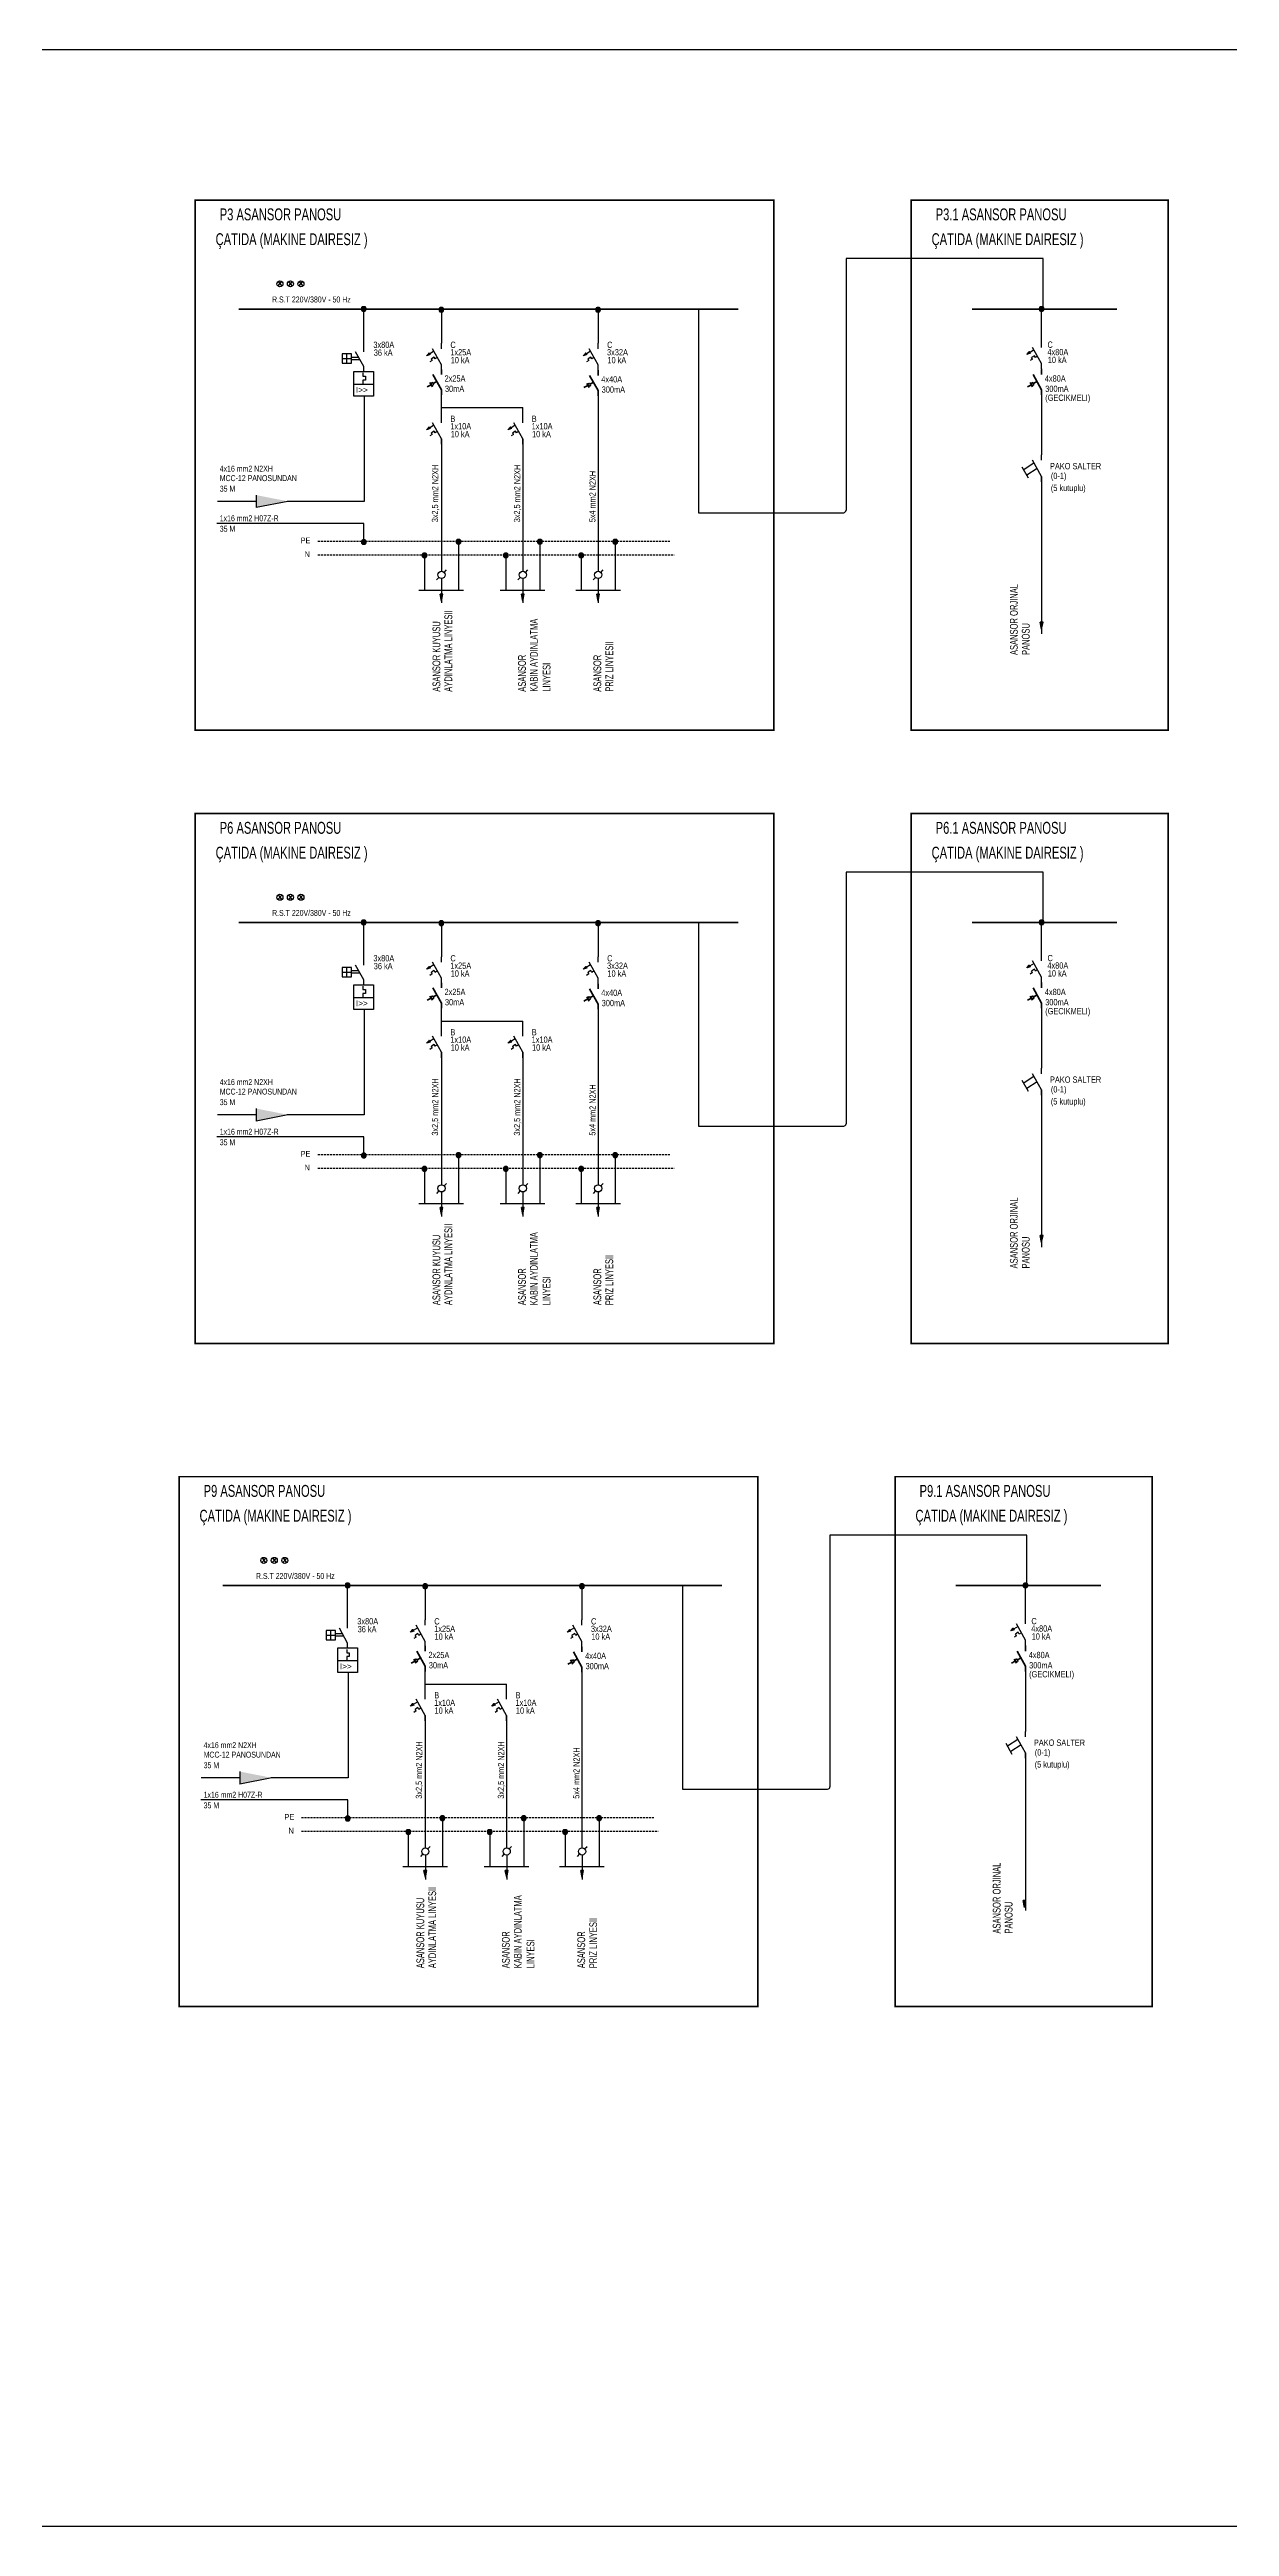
# Model space of a CAD drawing. Header units: millimetres. Extents: x -106996 to 276536, y -21995 to 37993.
# Drawn here: x 160988 to 179766, y -21995 to 17417 of the extents above; entities that cross this region are included whole.
import ezdxf

# ---------------------------------------------------------------- set-up
doc = ezdxf.new("R2010")
doc.units = ezdxf.units.MM
doc.header["$LTSCALE"] = 100
doc.linetypes.add('HIDDEN', pattern=[9.525, 6.35, -3.175])
doc.layers.get('0').update_dxf_attribs({"color": 3})
for name, color, linetype, lineweight in [('E- BARA', 7, 'Continuous', 30), ('E- SEMBOL', 7, 'Continuous', 30), ('E- SEMBOL 2', 7, 'Continuous', 30), ('E- YAZI', 4, 'Continuous', 30), ('E-ANTET', 7, 'Continuous', 30), ('E-TOPRAK', 3, 'HIDDEN', 30), ('KABLO', 7, 'Continuous', 40)]:
    doc.layers.add(name, color=color, linetype=linetype, lineweight=lineweight)
for name, color, linetype in [('E-YAZI', 30, 'Continuous'), ('EKAB', 4, 'Continuous'), ('MEKANİZMA', 1, 'Continuous'), ('ŞEBEKE', 4, 'Continuous')]:
    doc.layers.add(name, color=color, linetype=linetype)
doc.styles.add('ERKE TASARIM', font='twsimplx.shx', dxfattribs={"width": 0.7})
doc.styles.add('ROMANC8', font='arial.ttf')
doc.styles.add('TXT', font='TWTXT.SHX', dxfattribs={"height": 20})

# ---------------------------------------------------------------- blocks, each defined once
blk = doc.blocks.new('*X650')
at = {"color": 0}
for p, q in [((12859, 6020.5), (12871, 6020.5)), ((12859, 6020), (12871, 6020)), ((12859, 6019.5), (12871, 6019.5)), ((12859.1, 6021), (12870.9, 6021)), ((12859.1, 6019), (12870.9, 6019)), ((12859.2, 6021.5), (12870.8, 6021.5)), ((12859.2, 6018.5), (12870.8, 6018.5)), ((12859.3, 6022), (12870.7, 6022)), ((12859.3, 6018), (12870.7, 6018)), ((12859.5, 6022.5), (12870.5, 6022.5)), ((12859.5, 6017.5), (12870.5, 6017.5)), ((12859.8, 6023), (12870.2, 6023)), ((12859.8, 6017), (12870.2, 6017)), ((12860.1, 6023.5), (12869.9, 6023.5)), ((12860.1, 6016.5), (12869.9, 6016.5)), ((12860.5, 6024), (12869.5, 6024)), ((12860.5, 6016), (12869.5, 6016)), ((12861, 6024.5), (12869, 6024.5)), ((12861, 6015.5), (12869, 6015.5)), ((12861.7, 6025), (12868.3, 6025)), ((12861.7, 6015), (12868.3, 6015)), ((12862.6, 6025.5), (12867.4, 6025.5)), ((12862.6, 6014.5), (12867.4, 6014.5))]:
    blk.add_line(p, q, dxfattribs=at)
blk = doc.blocks.new('IL1')
at = {"color": 7}
blk.add_blockref('*X650', (-12864.9, -6020.1), dxfattribs=at)
blk = doc.blocks.new('*X651')
at = {"color": 0}
for p, q in [((237.1, 484.3), (238.3, 484.3)), ((237.2, 484.4), (238.4, 484.4)), ((237.2, 484.2), (238.2, 484.2)), ((237.3, 484.1), (238.1, 484.1)), ((237.3, 484), (238.1, 484)), ((237.4, 483.9), (238, 483.9)), ((237.4, 483.8), (237.9, 483.8)), ((237.5, 484.5), (238.5, 484.5)), ((237.5, 483.7), (237.8, 483.7)), ((237.6, 483.6), (237.7, 483.6)), ((237.8, 484.6), (238.6, 484.6)), ((238.1, 484.7), (238.7, 484.7)), ((238.4, 484.8), (238.8, 484.8)), ((238.7, 484.9), (238.9, 484.9))]:
    blk.add_line(p, q, dxfattribs=at)
blk = doc.blocks.new('S3')
at = {"layer": 'EKAB', "color": 2}
for p, q in [((0, 10.37), (0, 8.27)), ((0, 8.27), (3.5, 1.97)), ((0, 1.97), (0, -0.13)), ((1.6, 5.39), (2.44, 5.94)), ((2.44, 5.94), (2.83, 5.25)), ((2.83, 5.25), (3.9, 5.93)), ((2.92, 2.98), (4.67, 4.08)), ((3.54, 6.56), (4.45, 7.13)), ((3.54, 6.56), (3.9, 5.93)), ((4.41, 4.27), (5.76, 4.72)), ((4.6, 3.98), (4.41, 4.27)), ((4.6, 3.98), (4.79, 3.69)), ((5.76, 4.72), (4.79, 3.69))]:
    blk.add_line(p, q, dxfattribs=at)
at = {"layer": 'EKAB', "color": 2, "xscale": 0.7, "yscale": 0.7, "zscale": 0.7}
blk.add_blockref('*X651', (-161.54, -334.78), dxfattribs=at)
blk = doc.blocks.new('S7')
at = {"color": 2}
for p, q in [((0, -2.1), (0, 0)), ((-5.2, -3), (-9.2, -3)), ((-9.2, -3), (-9.2, -7)), ((-9.2, -5), (-5.2, -5)), ((-9.2, -7), (-5.2, -7)), ((-7.2, -7), (-7.2, -3)), ((-5.2, -7), (-5.2, -3)), ((-2.2, -4.5), (-5.2, -4.5)), ((-5.2, -4.5), (-5.2, -4.5)), ((-1.6, -5.5), (-5.2, -5.5)), ((-4.2, -10.5), (4.2, -10.5)), ((-4.2, -21), (-4.2, -10.5)), ((0, -8.4), (-3.5, -2.1)), ((0, -10.5), (0, -8.4)), ((4.2, -10.5), (4.2, -21)), ((-4.2, -15.9), (4.2, -15.9)), ((4.2, -21), (-4.2, -21)), ((-0.3, -11.1), (-0.3, -12.1)), ((-0.3, -12.1), (-0.3, -12.5)), ((-0.3, -12.5), (0.7, -12.5)), ((-0.3, -14.2), (-0.3, -15.6)), ((0.7, -14.2), (-0.3, -14.2)), ((0.7, -12.5), (0.7, -14.2))]:
    blk.add_line(p, q, dxfattribs=at)
at = {"color": 2, "style": 'ROMANC8'}
blk.add_text('I>>', height=2.5, dxfattribs=at).set_placement((-3.3, -19.6))
blk = doc.blocks.new('S9')
at = {"color": 5}
for p, q in [((0, 0), (0, -3)), ((0, -3), (5, -12)), ((0, -12), (0, -15)), ((2.7, -7.9), (4.6, -6.8)), ((5.3, -4.8), (6.7, -7.2)), ((6, -6), (8.3, -4.8))]:
    blk.add_line(p, q, dxfattribs=at)
blk.add_circle((5.3, -6.4), 0.801, dxfattribs=at)

msp = doc.modelspace()

# ---------------------------------------------------------------- linework, layer by layer
at = {"color": 1}
msp.add_lwpolyline([(-96046.149708, 17417.2504019), (276536.0041229, 17417.2504019), (276536.0041229, -21995.3976347), (-96046.149708, -21995.3976347)], close=True, dxfattribs=at)
at = {"layer": 'E- BARA', "const_width": 25.3491617}
for points in [[(164000.0845958, 13287.1448729), (171948.7277126, 13287.1448729)], [(175667.064749, 13287.1448729), (177976.9823782, 13287.1448729)], [(164000.0845958, 3526.0309309), (171948.7277126, 3526.0309309)], [(175667.064749, 3526.0309309), (177976.9823782, 3526.0309309)], [(163743.6812863, -7024.5827002), (171692.3244031, -7024.5827002)], [(175410.6614395, -7024.5827002), (177720.5790688, -7024.5827002)]]:
    msp.add_lwpolyline(points, dxfattribs=at)
at = {"layer": 'E- SEMBOL'}
for p, q in [((167223.3985423, 13318.4515304), (167223.3985423, 12742.6766151)), ((169717.7403895, 13318.4515304), (169717.7403895, 12742.6766151)), ((165995.192923, 11902.9320998), (165995.192923, 10228.3081775)), ((169717.7403895, 11990.0923249), (169717.7403895, 9111.366058)), ((167223.3985423, 11222.9460358), (167223.3985423, 9111.366058)), ((168517.9928335, 11222.9460358), (168517.9928335, 9111.366058)), ((164274.4109767, 10228.2890234), (163659.2182673, 10228.2827511)), ((165995.192923, 10228.3081775), (164769.3661163, 10228.2940697)), ((167496.0507739, 9590.0126466), (167496.0507739, 8815.1524355)), ((168790.6450651, 9590.0126466), (168790.6450651, 8815.1524355)), ((169990.3926212, 9590.0126466), (169990.3926212, 8815.1524355)), ((166954.2887131, 9371.4186767), (166954.2887131, 8815.1524355)), ((167265.7256424, 9098.0380939), (167304.367962, 9136.6804133)), ((168248.8830043, 9371.4186767), (168248.8830043, 8815.1524355)), ((168560.3199337, 9098.0380939), (168598.9622532, 9136.6804133)), ((169448.6305603, 9371.4186767), (169448.6305603, 8815.1524355)), ((169760.0674897, 9098.0380939), (169798.7098093, 9136.6804133)), ((166867.5931109, 8815.1524355), (167578.0235126, 8815.1524355)), ((167184.5767713, 9016.8892229), (167145.9344517, 8978.246903)), ((167225.1697435, 8640.3540335), (167203.3103465, 8752.0150443)), ((167247.0291405, 8752.0150443), (167203.3103465, 8752.0150443)), ((167225.1697435, 9000.0827414), (167225.1697435, 8612.282178)), ((167225.1697435, 8640.3540335), (167247.0291405, 8752.0150443)), ((168162.1874021, 8815.1524355), (168872.6178038, 8815.1524355)), ((168479.1710625, 9016.8892229), (168440.528743, 8978.246903)), ((168519.7640347, 8640.3540335), (168497.9046378, 8752.0150443)), ((168541.6234317, 8752.0150443), (168497.9046378, 8752.0150443)), ((168519.7640347, 9000.0827414), (168519.7640347, 8612.282178)), ((168519.7640347, 8640.3540335), (168541.6234317, 8752.0150443)), ((169361.9349582, 8815.1524355), (170072.3653598, 8815.1524355)), ((169678.9186186, 9016.8892229), (169640.276299, 8978.246903)), ((169719.5115908, 8640.3540335), (169697.6521938, 8752.0150443)), ((169741.3709877, 8752.0150443), (169697.6521938, 8752.0150443)), ((169719.5115908, 9000.0827414), (169719.5115908, 8612.282178)), ((169719.5115908, 8640.3540335), (169741.3709877, 8752.0150443)), ((176776.7881044, 8195.5897427), (176754.9287075, 8307.2507535)), ((176798.6475014, 8307.2507535), (176754.9287075, 8307.2507535)), ((176776.7881044, 8195.5897427), (176798.6475014, 8307.2507535)), ((167223.3985423, 3557.3375884), (167223.3985423, 2981.5626732)), ((169717.7403895, 3557.3375884), (169717.7403895, 2981.5626732)), ((165995.192923, 2141.8181578), (165995.192923, 467.1942356)), ((169717.7403895, 2228.978383), (169717.7403895, -649.747884)), ((167223.3985423, 1461.8320939), (167223.3985423, -649.747884)), ((168517.9928335, 1461.8320939), (168517.9928335, -649.747884)), ((164274.4109767, 467.1750814), (163659.2182673, 467.1688092)), ((165995.192923, 467.1942356), (164769.3661163, 467.1801278)), ((166954.2887131, -389.6952652), (166954.2887131, -945.9615065)), ((167496.0507739, -171.1012953), (167496.0507739, -945.9615065)), ((168248.8830043, -389.6952652), (168248.8830043, -945.9615065)), ((168790.6450651, -171.1012953), (168790.6450651, -945.9615065)), ((169448.6305603, -389.6952652), (169448.6305603, -945.9615065)), ((169990.3926212, -171.1012953), (169990.3926212, -945.9615065)), ((167184.5767713, -744.224719), (167145.9344517, -782.8670389)), ((167225.1697435, -761.0312006), (167225.1697435, -1148.831764)), ((167265.7256424, -663.075848), (167304.367962, -624.4335286)), ((168479.1710625, -744.224719), (168440.528743, -782.8670389)), ((168519.7640347, -761.0312006), (168519.7640347, -1148.831764)), ((168560.3199337, -663.075848), (168598.9622532, -624.4335286)), ((169678.9186186, -744.224719), (169640.276299, -782.8670389)), ((169719.5115908, -761.0312006), (169719.5115908, -1148.831764)), ((169760.0674897, -663.075848), (169798.7098093, -624.4335286)), ((166867.5931109, -945.9615065), (167578.0235126, -945.9615065)), ((167225.1697435, -1120.7599084), (167203.3103465, -1009.0988976)), ((167247.0291405, -1009.0988976), (167203.3103465, -1009.0988976)), ((167225.1697435, -1120.7599084), (167247.0291405, -1009.0988976)), ((168162.1874021, -945.9615065), (168872.6178038, -945.9615065)), ((168519.7640347, -1120.7599084), (168497.9046378, -1009.0988976)), ((168541.6234317, -1009.0988976), (168497.9046378, -1009.0988976)), ((168519.7640347, -1120.7599084), (168541.6234317, -1009.0988976)), ((169361.9349582, -945.9615065), (170072.3653598, -945.9615065)), ((169719.5115908, -1120.7599084), (169697.6521938, -1009.0988976)), ((169741.3709877, -1009.0988976), (169697.6521938, -1009.0988976)), ((169719.5115908, -1120.7599084), (169741.3709877, -1009.0988976)), ((176776.7881044, -1565.5241992), (176754.9287075, -1453.8631884)), ((176798.6475014, -1453.8631884), (176754.9287075, -1453.8631884)), ((176776.7881044, -1565.5241992), (176798.6475014, -1453.8631884)), ((166966.9952328, -6993.2760427), (166966.9952328, -7569.0509579)), ((169461.33708, -6993.2760427), (169461.33708, -7569.0509579)), ((165738.7896136, -8408.7954733), (165738.7896136, -10083.4193955)), ((169461.33708, -8321.6352481), (169461.33708, -11200.3615151)), ((166966.9952328, -9088.7815372), (166966.9952328, -11200.3615151)), ((168261.589524, -9088.7815372), (168261.589524, -11200.3615151)), ((164018.0076672, -10083.4385497), (163402.8149578, -10083.4448219)), ((165738.7896136, -10083.4193955), (164512.9628069, -10083.4335033)), ((166697.8854036, -10940.3088963), (166697.8854036, -11496.5751376)), ((167239.6474644, -10721.7149264), (167239.6474644, -11496.5751376)), ((167992.4796948, -10940.3088963), (167992.4796948, -11496.5751376)), ((168534.2417557, -10721.7149264), (168534.2417557, -11496.5751376)), ((169192.2272509, -10940.3088963), (169192.2272509, -11496.5751376)), ((169733.9893117, -10721.7149264), (169733.9893117, -11496.5751376)), ((166928.1734618, -11294.8383501), (166889.5311422, -11333.48067)), ((166968.766434, -11311.6448317), (166968.766434, -11699.445395)), ((167009.3223329, -11213.6894791), (167047.9646525, -11175.0471597)), ((168222.7677531, -11294.8383501), (168184.1254335, -11333.48067)), ((168263.3607253, -11311.6448317), (168263.3607253, -11699.445395)), ((168303.9166242, -11213.6894791), (168342.5589438, -11175.0471597)), ((169422.5153091, -11294.8383501), (169383.8729895, -11333.48067)), ((169463.1082813, -11311.6448317), (169463.1082813, -11699.445395)), ((169503.6641802, -11213.6894791), (169542.3064998, -11175.0471597)), ((166611.1898014, -11496.5751376), (167321.6202031, -11496.5751376)), ((166968.766434, -11671.3735395), (166946.907037, -11559.7125287)), ((166990.625831, -11559.7125287), (166946.907037, -11559.7125287)), ((166968.766434, -11671.3735395), (166990.625831, -11559.7125287)), ((167905.7840927, -11496.5751376), (168616.2144943, -11496.5751376)), ((168263.3607253, -11671.3735395), (168241.5013283, -11559.7125287)), ((168285.2201222, -11559.7125287), (168241.5013283, -11559.7125287)), ((168263.3607253, -11671.3735395), (168285.2201222, -11559.7125287)), ((169105.5316487, -11496.5751376), (169815.9620503, -11496.5751376)), ((169463.1082813, -11671.3735395), (169441.2488843, -11559.7125287)), ((169484.9676783, -11559.7125287), (169441.2488843, -11559.7125287)), ((169463.1082813, -11671.3735395), (169484.9676783, -11559.7125287)), ((176503.7157135, -12148.538138), (176481.8563165, -12036.8771271)), ((176525.5751105, -12036.8771271), (176481.8563165, -12036.8771271)), ((176503.7157135, -12148.538138), (176525.5751105, -12036.8771271))]:
    msp.add_line(p, q, dxfattribs=at)
for centre in [(167225.1697435, 9057.4636584), (168519.7640347, 9057.4636584), (169719.5115908, 9057.4636584), (167225.1697435, -703.6502835), (168519.7640347, -703.6502835), (169719.5115908, -703.6502835), (166968.766434, -11254.2639146), (168263.3607253, -11254.2639146), (169463.1082813, -11254.2639146)]:
    msp.add_circle(centre, 57.3809171, dxfattribs=at)
for points in [[(167247.0291405, 8752.0150443), (167203.3103465, 8752.0150443), (167225.1697435, 8640.3540335)], [(168541.6234317, 8752.0150443), (168497.9046378, 8752.0150443), (168519.7640347, 8640.3540335)], [(169741.3709877, 8752.0150443), (169697.6521938, 8752.0150443), (169719.5115908, 8640.3540335)], [(176798.6475014, 8307.2507535), (176754.9287075, 8307.2507535), (176776.7881044, 8195.5897427)], [(167247.0291405, -1009.0988976), (167203.3103465, -1009.0988976), (167225.1697435, -1120.7599084)], [(168541.6234317, -1009.0988976), (168497.9046378, -1009.0988976), (168519.7640347, -1120.7599084)], [(169741.3709877, -1009.0988976), (169697.6521938, -1009.0988976), (169719.5115908, -1120.7599084)], [(176798.6475014, -1453.8631884), (176754.9287075, -1453.8631884), (176776.7881044, -1565.5241992)], [(166990.625831, -11559.7125287), (166946.907037, -11559.7125287), (166968.766434, -11671.3735395)], [(168285.2201222, -11559.7125287), (168241.5013283, -11559.7125287), (168263.3607253, -11671.3735395)], [(169484.9676783, -11559.7125287), (169441.2488843, -11559.7125287), (169463.1082813, -11671.3735395)], [(176525.5751105, -12036.8771271), (176481.8563165, -12036.8771271), (176503.7157135, -12148.538138)]]:
    msp.add_solid(points, dxfattribs=at)
at = {"layer": 'E- SEMBOL 2', "linetype": 'Continuous'}
for p, q in [((176799.2717921, 14089.980657), (173663.556059, 14089.980657)), ((173663.556059, 14089.980657), (173663.556059, 10085.2450237)), ((176799.2717921, 13258.2230827), (176799.2717921, 14089.980657)), ((164621.395218, 13653.752454), (164686.9869073, 13723.9744505)), ((164625.8441005, 13727.6551957), (164682.5380248, 13650.0717088)), ((164788.4529104, 13653.752454), (164854.0445996, 13723.9744505)), ((164792.9017928, 13727.6551957), (164849.5957171, 13650.0717088)), ((164955.5106027, 13653.752454), (165021.1022919, 13723.9744505)), ((164959.9594851, 13727.6551957), (165016.6534094, 13650.0717088)), ((165987.6948738, 12686.3517889), (165988.1985301, 13303.4438102)), ((171315.403678, 13287.1448729), (171315.403678, 10046.6756754)), ((176775.6942605, 12686.3517889), (176776.1979168, 13303.4438102)), ((167223.3985423, 11565.8958389), (167223.3985423, 11922.4040848)), ((176776.6138504, 11922.4040848), (176776.6138504, 10967.559349)), ((167223.3985423, 11719.0137625), (168517.9928335, 11719.0137625)), ((168517.9928335, 11565.8958389), (168517.9928335, 11719.0137625)), ((176776.6138504, 10624.6095459), (176776.6138504, 8119.2185331)), ((165989.9284054, 9878.0957456), (163650.6974382, 9878.0957456)), ((165989.9284054, 9593.49116), (165989.9284054, 9878.0957456)), ((171315.403678, 10046.6756754), (173626.2707595, 10047.9393298)), ((164621.395218, 3892.6385121), (164686.9869073, 3962.8605086)), ((164625.8441005, 3966.5412538), (164682.5380248, 3888.9577669)), ((164788.4529104, 3892.6385121), (164854.0445996, 3962.8605086)), ((164792.9017928, 3966.5412538), (164849.5957171, 3888.9577669)), ((164955.5106027, 3892.6385121), (165021.1022919, 3962.8605086)), ((164959.9594851, 3966.5412538), (165016.6534094, 3888.9577669)), ((176799.2717921, 4328.8667151), (173663.556059, 4328.8667151)), ((173663.556059, 4328.8667151), (173663.556059, 324.1310818)), ((176799.2717921, 3497.1091408), (176799.2717921, 4328.8667151)), ((165987.6948738, 2925.237847), (165988.1985301, 3542.3298683)), ((171315.403678, 3526.0309309), (171315.403678, 285.5617334)), ((176775.6942605, 2925.237847), (176776.1979168, 3542.3298683)), ((167223.3985423, 1804.781897), (167223.3985423, 2161.2901429)), ((176776.6138504, 2161.2901429), (176776.6138504, 1206.4454071)), ((167223.3985423, 1957.8998206), (168517.9928335, 1957.8998206)), ((168517.9928335, 1804.781897), (168517.9928335, 1957.8998206)), ((176776.6138504, 863.4956039), (176776.6138504, -1641.8954088)), ((165989.9284054, 116.9818037), (163650.6974382, 116.9818037)), ((165989.9284054, -167.622782), (165989.9284054, 116.9818037)), ((171315.403678, 285.5617334), (173626.2707595, 286.8253878)), ((176542.8684827, -6221.746916), (173407.1527495, -6221.746916)), ((173407.1527495, -6221.746916), (173407.1527495, -10226.4825493)), ((176542.8684827, -7053.5044903), (176542.8684827, -6221.746916)), ((164364.9919086, -6657.975119), (164430.5835978, -6587.7531225)), ((164369.4407911, -6584.0723773), (164426.1347153, -6661.6558642)), ((164532.0496009, -6657.975119), (164597.6412901, -6587.7531225)), ((164536.4984834, -6584.0723773), (164593.1924076, -6661.6558642)), ((164699.1072932, -6657.975119), (164764.6989824, -6587.7531225)), ((164703.5561757, -6584.0723773), (164760.2500999, -6661.6558642)), ((165731.2915643, -7625.3757841), (165731.7952207, -7008.2837628)), ((171059.0003686, -7024.5827002), (171059.0003686, -10265.0518977)), ((176519.290951, -7625.3757841), (176519.7946074, -7008.2837628)), ((166966.9952328, -8745.8317341), (166966.9952328, -8389.3234882)), ((166966.9952328, -8592.7138105), (168261.589524, -8592.7138105)), ((168261.589524, -8745.8317341), (168261.589524, -8592.7138105)), ((176520.2105409, -8389.3234882), (176520.2105409, -9344.168224)), ((176520.2105409, -9687.1180272), (176520.2105409, -12192.5090399)), ((165733.5250959, -10433.6318274), (163394.2941287, -10433.6318274)), ((165733.5250959, -10718.2364131), (165733.5250959, -10433.6318274)), ((171059.0003686, -10265.0518977), (173369.86745, -10263.7882433))]:
    msp.add_line(p, q, dxfattribs=at)
for centre in [(164654.1910626, 13688.8634523), (164821.248755, 13688.8634523), (164988.3064473, 13688.8634523), (164654.1910626, 3927.7495103), (164821.248755, 3927.7495103), (164988.3064473, 3927.7495103), (164397.7877532, -6622.8641208), (164564.8454455, -6622.8641208), (164731.9031378, -6622.8641208)]:
    msp.add_circle(centre, 48.0452872, dxfattribs=at)
for centre, start in [((173626.2503595, 10085.2450237), 270.0313311199), ((173626.2503595, 324.1310818), 270.0313311198), ((173369.8470501, -10226.4825493), 270.0313311198)]:
    msp.add_arc(centre, 37.3056995, start, 0, dxfattribs=at)
at = {"layer": 'E- YAZI', "ltscale": 2}
for p, q in [((164274.4109674, 10327.7315222), (164274.4109674, 10128.81101)), ((164782.4685671, 10228.2712659), (164274.4109674, 10128.81101)), ((164274.4109674, 566.6175803), (164274.4109674, 367.6970681)), ((164782.4685671, 467.1573239), (164274.4109674, 367.6970681)), ((164018.0076579, -9983.9960508), (164018.0076579, -10182.916563)), ((164526.0652576, -10083.4563071), (164018.0076579, -10182.916563))]:
    msp.add_line(p, q, dxfattribs=at)
for points in [[(164274.4109674, 10327.7315222), (164274.4109674, 10128.81101), (164782.4685671, 10228.2712659)], [(164274.4109674, 566.6175803), (164274.4109674, 367.6970681), (164782.4685671, 467.1573239)], [(164018.0076579, -9983.9960508), (164018.0076579, -10182.916563), (164526.0652576, -10083.4563071)]]:
    msp.add_solid(points, dxfattribs=at)
at = {"layer": 'E-ANTET', "color": 4, "const_width": 25.3491617}
for points in [[(163307.5090149, 15020.4501392), (172516.1107633, 15020.4501392), (172516.1107633, 6587.9886691), (163307.5090149, 6587.9886691)], [(174701.7396057, 15020.4501392), (178791.6426916, 15020.4501392), (178791.6426916, 6587.9886691), (174701.7396057, 6587.9886691)], [(163307.5090149, 5259.3361973), (172516.1107633, 5259.3361973), (172516.1107633, -3173.1252728), (163307.5090149, -3173.1252728)], [(174701.7396057, 5259.3361973), (178791.6426916, 5259.3361973), (178791.6426916, -3173.1252728), (174701.7396057, -3173.1252728)], [(163051.1057054, -5291.2774338), (172259.7074538, -5291.2774338), (172259.7074538, -13723.7389039), (163051.1057054, -13723.7389039)], [(174445.3362963, -5291.2774338), (178535.2393822, -5291.2774338), (178535.2393822, -13723.7389039), (174445.3362963, -13723.7389039)]]:
    msp.add_lwpolyline(points, close=True, dxfattribs=at)
at = {"layer": 'E-TOPRAK', "ltscale": 0.05}
for p, q in [((165256.2716722, 9596.9696816), (170875.0866616, 9596.9696816)), ((165256.2716722, 9378.3757117), (170930.0800972, 9378.3757117)), ((165256.2716722, -164.1442603), (170875.0866616, -164.1442603)), ((165256.2716722, -382.7382302), (170930.0800972, -382.7382302)), ((164999.8683627, -10714.7578914), (170618.6833521, -10714.7578914)), ((164999.8683627, -10933.3518613), (170673.6767877, -10933.3518613))]:
    msp.add_line(p, q, dxfattribs=at)
at = {"layer": 'EKAB', "color": 2}
for p, q in [((176566.7725963, 10597.5301677), (176468.9768919, 10773.5624356)), ((176656.7838735, 10840.3035043), (176492.0426663, 10732.0440417)), ((176705.1659748, 10753.215722), (176540.4247676, 10644.9562595)), ((176776.6138504, 10624.6095459), (176633.7180991, 10881.8218982)), ((176776.6138504, 10881.8218982), (176776.6138504, 10967.559349)), ((176776.6138504, 10538.8720951), (176776.6138504, 10624.6095459)), ((176776.6138504, 1120.7079563), (176776.6138504, 1206.4454071)), ((176566.7725963, 836.4162257), (176468.9768919, 1012.4484937)), ((176656.7838735, 1079.1895623), (176492.0426663, 970.9300998)), ((176705.1659748, 992.1017801), (176540.4247676, 883.8423175)), ((176776.6138504, 863.4956039), (176633.7180991, 1120.7079563)), ((176776.6138504, 777.7581532), (176776.6138504, 863.4956039)), ((176520.2105409, -9687.1180272), (176377.3147897, -9429.9056748)), ((176520.2105409, -9429.9056748), (176520.2105409, -9344.168224)), ((176310.3692869, -9714.1974054), (176212.5735824, -9538.1651374)), ((176400.3805641, -9471.4240688), (176235.6393568, -9579.6835313)), ((176448.7626653, -9558.511851), (176284.0214581, -9666.7713136)), ((176520.2105409, -9772.8554779), (176520.2105409, -9687.1180272))]:
    msp.add_line(p, q, dxfattribs=at)
at = {"layer": 'ŞEBEKE'}
for p, q in [((167223.3985423, 12313.9893612), (167223.3985423, 12306.2644848)), ((176776.6138504, 12335.0002566), (176776.6138504, 12327.2753802)), ((167223.3985423, 2552.8754193), (167223.3985423, 2545.1505429)), ((176776.6138504, 2573.8863147), (176776.6138504, 2566.1614383)), ((166966.9952328, -7997.7382118), (166966.9952328, -8005.4630882)), ((176520.2105409, -7976.7273164), (176520.2105409, -7984.4521928))]:
    msp.add_line(p, q, dxfattribs=at)

# ---------------------------------------------------------------- block references
at = {"color": 2, "xscale": 37.30569948186528, "yscale": 37.30569948186528, "zscale": 37.30569948186528}
for p in [(165987.6948738, 12686.3517889), (165987.6948738, 2925.237847), (165731.2915643, -7625.3757841)]:
    msp.add_blockref('S7', p, dxfattribs=at)
at = {"layer": 'E- SEMBOL', "xscale": 6.957035165656491, "yscale": 6.957034999981444, "zscale": 6.957035165656491}
for p in [(165987.2789402, 13293.5399026), (167222.4789523, 13280.7194827), (169716.8207996, 13280.7194827), (176775.2783269, 13293.5399026), (165989.0088154, 9583.5872523), (167496.0507739, 9590.0126466), (168790.6450651, 9590.0126466), (169990.3926212, 9590.0126466), (166954.2887131, 9371.4186767), (168248.8830043, 9371.4186767), (169448.6305603, 9371.4186767), (165987.2789402, 3532.4259606), (167222.4789523, 3519.6055408), (169716.8207996, 3519.6055408), (176775.2783269, 3532.4259606), (165989.0088154, -177.5266896), (166954.2887131, -389.6952652), (167496.0507739, -171.1012953), (168248.8830043, -389.6952652), (168790.6450651, -171.1012953), (169448.6305603, -389.6952652), (169990.3926212, -171.1012953), (165730.8756307, -7018.1876705), (166966.0756428, -7031.0080903), (169460.4174901, -7031.0080903), (176518.8750174, -7018.1876705), (165732.6055059, -10728.1403207), (166697.8854036, -10940.3088963), (167239.6474644, -10721.7149264), (167992.4796948, -10940.3088963), (168534.2417557, -10721.7149264), (169192.2272509, -10940.3088963), (169733.9893117, -10721.7149264)]:
    msp.add_blockref('IL1', p, dxfattribs=at)
at = {"layer": 'KABLO', "color": 2, "xscale": 26.99141968910249, "yscale": 26.99141968910249, "zscale": 26.99141968910249, "rotation": 180}
for p in [(167223.3985423, 11922.4040848), (169717.7403895, 11909.1180659), (176776.6138504, 11922.4040848), (167223.3985423, 2161.2901429), (169717.7403895, 2148.004124), (176776.6138504, 2161.2901429), (166966.9952328, -8389.3234882), (169461.33708, -8402.6095071), (176520.2105409, -8389.3234882)]:
    msp.add_blockref('S9', p, dxfattribs=at)
at = {"layer": 'MEKANİZMA', "xscale": 40.82735751310984, "yscale": 40.82735751310984, "zscale": 40.82735751310984, "rotation": 180}
for p in [(167223.3985423, 12737.1944612), (169717.7403895, 12737.1944612), (176776.6138504, 12758.2053566), (167223.3985423, 11560.413685), (168517.9928335, 11560.413685), (167223.3985423, 2976.0805193), (169717.7403895, 2976.0805193), (176776.6138504, 2997.0914147), (167223.3985423, 1799.2997431), (168517.9928335, 1799.2997431), (166966.9952328, -7574.5331118), (169461.33708, -7574.5331118), (176520.2105409, -7553.5222164), (166966.9952328, -8751.313888), (168261.589524, -8751.313888)]:
    msp.add_blockref('S3', p, dxfattribs=at)

# ---------------------------------------------------------------- texts
at = {"layer": 'E- SEMBOL', "style": 'TXT', "width": 0.8}
for s, height, p in [('PE', 91.75423472, (164984.0619186, 9560.7176115)), ('N', 91.7542347, (165047.0300218, 9342.1236415)), ('PE', 91.75423472, (164984.0619186, -200.3963304)), ('N', 91.7542347, (165047.0300218, -418.9903004)), ('PE', 91.75423472, (164727.6586091, -10751.0099615)), ('N', 91.7542347, (164790.6267124, -10969.6039315))]:
    msp.add_text(s, height=height, rotation=0.0226036579, dxfattribs=at).set_placement(p)
at = {"layer": 'E- YAZI', "color": 6, "ltscale": 2, "style": 'ERKE TASARIM', "width": 0.7}
for s, height, p in [('P3 ASANSOR PANOSU', 189.751709845, (163696.2164664, 14699.3466754)), ('P3.1 ASANSOR PANOSU', 189.751709845, (175090.4470572, 14699.3466754)), ('ÇATIDA (MAKINE DAIRESIZ )', 189.751709845, (163631.550903, 14304.4363314)), ('ÇATIDA (MAKINE DAIRESIZ )', 189.751709845, (175025.7814938, 14304.4363314)), ('4x16 mm2 N2XH ', 94.875854922, (163696.2164664, 10701.0598314)), ('MCC-12 PANOSUNDAN', 94.875854922, (163696.2164664, 10549.8827295)), ('35 M', 94.87585492, (163696.848877, 10381.8109353)), ('1x16 mm2 H07Z-R', 94.875854922, (163696.848877, 9911.4014887)), ('35 M', 94.87585492, (163696.848877, 9743.7135985)), ('P6 ASANSOR PANOSU', 189.751709845, (163696.2164664, 4938.2327335)), ('P6.1 ASANSOR PANOSU', 189.751709845, (175090.4470572, 4938.2327335)), ('ÇATIDA (MAKINE DAIRESIZ )', 189.751709845, (163631.550903, 4543.3223895)), ('ÇATIDA (MAKINE DAIRESIZ )', 189.751709845, (175025.7814938, 4543.3223895)), ('4x16 mm2 N2XH ', 94.875854922, (163696.2164664, 939.9458895)), ('MCC-12 PANOSUNDAN', 94.875854922, (163696.2164664, 788.7687876)), ('35 M', 94.87585492, (163696.848877, 620.6969934)), ('35 M', 94.87585492, (163696.848877, -17.4003434)), ('1x16 mm2 H07Z-R', 94.875854922, (163696.848877, 150.2875468)), ('P9 ASANSOR PANOSU', 189.751709845, (163439.8131569, -5612.3808976)), ('P9.1 ASANSOR PANOSU', 189.751709845, (174834.0437477, -5612.3808976)), ('ÇATIDA (MAKINE DAIRESIZ )', 189.751709845, (163375.1475935, -6007.2912416)), ('ÇATIDA (MAKINE DAIRESIZ )', 189.751709845, (174769.3781844, -6007.2912416)), ('4x16 mm2 N2XH ', 94.875854922, (163439.8131569, -9610.6677416)), ('35 M', 94.87585492, (163440.4455676, -9929.9166377)), ('MCC-12 PANOSUNDAN', 94.875854922, (163439.8131569, -9761.8448435)), ('35 M', 94.87585492, (163440.4455676, -10568.0139745)), ('1x16 mm2 H07Z-R', 94.875854922, (163440.4455676, -10400.3260843))]:
    msp.add_text(s, height=height, dxfattribs=at).set_placement(p)
at = {"layer": 'E- YAZI', "ltscale": 2, "style": 'ERKE TASARIM', "width": 0.7}
for s, height, p in [('R.S.T 220V/380V - 50 Hz', 94.875854922, (164529.7150602, 13392.6911543)), ('3x80A', 100.1805467, (166141.8508415, 12669.6798831)), ('36 kA', 100.1805467, (166147.9946007, 12544.494234)), ('C', 100.1805467, (167367.4900714, 12668.647344)), ('1x25A', 100.1805467, (167366.1108464, 12550.7129151)), ('3x32A', 100.1805467, (169860.4526937, 12550.7129151)), ('C', 100.1805467, (169861.8319187, 12668.647344)), ('4x80A', 100.1805467, (176868.6680973, 12553.6597878)), ('C', 100.1805467, (176870.0473223, 12671.5942167)), ('2x25A', 100.1805467, (167274.4418749, 12132.9033838)), ('10 kA', 100.1805467, (167372.2546057, 12425.527266)), ('4x40A', 100.1805467, (169768.7837222, 12119.6173648)), ('10 kA', 100.1805467, (169866.5964529, 12425.527266)), ('4x80A', 100.1805467, (176827.6571831, 12132.9033838)), ('10 kA', 100.1805467, (176874.8118565, 12428.4741387)), ('30mA', 100.1805467, (167281.1833839, 11969.4770404)), ('300mA', 100.1805467, (169775.5252312, 11956.1910214)), ('300mA', 100.1805467, (176834.3986921, 11969.4770404)), ('(GECIKMELI)', 100.180546702, (176834.3986921, 11826.982844)), ('1x10A', 100.1805467, (167366.1108464, 11373.9321389)), ('B', 100.1805467, (167367.4900714, 11491.8665678)), ('1x10A', 100.1805467, (168660.7051377, 11373.9321389)), ('B', 100.1805467, (168662.0843626, 11491.8665678)), ('10 kA', 100.1805467, (167372.2546057, 11248.7464898)), ('10 kA', 100.1805467, (168666.8488969, 11248.7464898)), ('PAKO SALTER', 100.180546702, (176910.1785973, 10738.1757735)), ('(0-1)', 100.1805467, (176924.3141992, 10582.8774735)), ('(5 kutuplu)', 100.180546702, (176923.45244, 10391.5482847)), ('R.S.T 220V/380V - 50 Hz', 94.875854922, (164529.7150602, 3631.5772124)), ('3x80A', 100.1805467, (166141.8508415, 2908.5659411)), ('36 kA', 100.1805467, (166147.9946007, 2783.380292)), ('C', 100.1805467, (167367.4900714, 2907.5334021)), ('1x25A', 100.1805467, (167366.1108464, 2789.5989732)), ('10 kA', 100.1805467, (167372.2546057, 2664.4133241)), ('3x32A', 100.1805467, (169860.4526937, 2789.5989732)), ('C', 100.1805467, (169861.8319187, 2907.5334021)), ('10 kA', 100.1805467, (169866.5964529, 2664.4133241)), ('4x80A', 100.1805467, (176868.6680973, 2792.5458459)), ('C', 100.1805467, (176870.0473223, 2910.4802748)), ('10 kA', 100.1805467, (176874.8118565, 2667.3601968)), ('2x25A', 100.1805467, (167274.4418749, 2371.7894418)), ('4x40A', 100.1805467, (169768.7837222, 2358.5034229)), ('4x80A', 100.1805467, (176827.6571831, 2371.7894418)), ('30mA', 100.1805467, (167281.1833839, 2208.3630984)), ('300mA', 100.1805467, (169775.5252312, 2195.0770795)), ('300mA', 100.1805467, (176834.3986921, 2208.3630984)), ('(GECIKMELI)', 100.180546702, (176834.3986921, 2065.8689021)), ('1x10A', 100.1805467, (167366.1108464, 1612.818197)), ('B', 100.1805467, (167367.4900714, 1730.7526259)), ('10 kA', 100.1805467, (167372.2546057, 1487.6325479)), ('1x10A', 100.1805467, (168660.7051377, 1612.818197)), ('B', 100.1805467, (168662.0843626, 1730.7526259)), ('10 kA', 100.1805467, (168666.8488969, 1487.6325479)), ('PAKO SALTER', 100.180546702, (176910.1785973, 977.0618316)), ('(0-1)', 100.1805467, (176924.3141992, 821.7635316)), ('(5 kutuplu)', 100.180546702, (176923.45244, 630.4343428)), ('R.S.T 220V/380V - 50 Hz', 94.875854922, (164273.3117507, -6919.0364187)), ('3x80A', 100.1805467, (165885.447532, -7642.04769)), ('36 kA', 100.1805467, (165891.5912912, -7767.2333391)), ('C', 100.1805467, (167111.0867619, -7643.080229)), ('1x25A', 100.1805467, (167109.707537, -7761.0146579)), ('10 kA', 100.1805467, (167115.8512962, -7886.200307)), ('3x32A', 100.1805467, (169604.0493842, -7761.0146579)), ('C', 100.1805467, (169605.4286092, -7643.080229)), ('10 kA', 100.1805467, (169610.1931435, -7886.200307)), ('4x80A', 100.1805467, (176612.2647878, -7758.0677852)), ('C', 100.1805467, (176613.6440128, -7640.1333563)), ('10 kA', 100.1805467, (176618.4085471, -7883.2534343)), ('2x25A', 100.1805467, (167018.0385654, -8178.8241893)), ('30mA', 100.1805467, (167024.7800744, -8342.2505326)), ('4x40A', 100.1805467, (169512.3804127, -8192.1102082)), ('300mA', 100.1805467, (169519.1219217, -8355.5365516)), ('4x80A', 100.1805467, (176571.2538736, -8178.8241893)), ('300mA', 100.1805467, (176577.9953826, -8342.2505326)), ('(GECIKMELI)', 100.180546702, (176577.9953826, -8484.744729)), ('1x10A', 100.1805467, (167109.707537, -8937.7954341)), ('B', 100.1805467, (167111.0867619, -8819.8610052)), ('10 kA', 100.1805467, (167115.8512962, -9062.9810832)), ('1x10A', 100.1805467, (168404.3018282, -8937.7954341)), ('B', 100.1805467, (168405.6810532, -8819.8610052)), ('10 kA', 100.1805467, (168410.4455874, -9062.9810832)), ('PAKO SALTER', 100.180546702, (176653.7752878, -9573.5517995)), ('(5 kutuplu)', 100.180546702, (176667.0491306, -9920.1792883)), ('(0-1)', 100.1805467, (176667.9108898, -9728.8500995))]:
    msp.add_text(s, height=height, dxfattribs=at).set_placement(p)
for s, height, p in [('ASANSOR ORJINAL ', 124.352331606, (176396.8554753, 7783.0592751)), ('AYDINLATMA LINYESII', 124.352331606, (167396.9958586, 7198.4218667)), ('KABIN AYDINLATMA', 124.352331606, (168758.2192421, 7198.4218667)), ('ASANSOR KUYUSU', 124.352331606, (167207.2507387, 7198.4218667)), ('PRIZ LINYESII', 124.352331606, (169957.9667982, 7198.4218667)), ('PANOSU', 124.35233161, (176586.6005951, 7783.0592751)), ('ASANSOR', 124.35233161, (168568.4741223, 7198.4218667)), ('LINYESI', 124.35233161, (168960.5789149, 7198.4218667)), ('ASANSOR', 124.35233161, (169768.2216783, 7198.4218667)), ('ASANSOR ORJINAL ', 124.352331606, (176396.8554753, -1978.0546669)), ('ASANSOR KUYUSU', 124.352331606, (167207.2507387, -2562.6920752)), ('AYDINLATMA LINYESII', 124.352331606, (167396.9958586, -2562.6920752)), ('KABIN AYDINLATMA', 124.352331606, (168758.2192421, -2562.6920752)), ('PANOSU', 124.35233161, (176586.6005951, -1978.0546669)), ('PRIZ LINYESII', 124.352331606, (169957.9667982, -2562.6920752)), ('ASANSOR', 124.35233161, (168568.4741223, -2562.6920752)), ('LINYESI', 124.35233161, (168960.5789149, -2562.6920752)), ('ASANSOR', 124.35233161, (169768.2216783, -2562.6920752)), ('ASANSOR ORJINAL ', 124.352331606, (176123.7830843, -12561.0686056)), ('ASANSOR KUYUSU', 124.352331606, (166950.8474293, -13113.3057063)), ('AYDINLATMA LINYESII', 124.352331606, (167140.5925491, -13113.3057063)), ('KABIN AYDINLATMA', 124.352331606, (168501.8159327, -13113.3057063)), ('PANOSU', 124.35233161, (176313.5282041, -12561.0686056)), ('ASANSOR', 124.35233161, (168312.0708128, -13113.3057063)), ('ASANSOR', 124.35233161, (169511.8183689, -13113.3057063)), ('PRIZ LINYESII', 124.352331606, (169701.5634887, -13113.3057063)), ('LINYESI', 124.35233161, (168704.1756054, -13113.3057063))]:
    msp.add_text(s, height=height, rotation=90, dxfattribs=at).set_placement(p)
at = {"layer": 'E-YAZI', "style": 'ERKE TASARIM', "width": 0.7}
for s, p in [('3x2,5 mm2 N2XH ', (167170.9065322, 9896.2300773)), ('3x2,5 mm2 N2XH ', (168476.3631093, 9896.2300773)), ('5x4 mm2 N2XH ', (169676.1106653, 9896.2300773)), ('3x2,5 mm2 N2XH ', (167170.9065322, 135.1161353)), ('3x2,5 mm2 N2XH ', (168476.3631093, 135.1161353)), ('5x4 mm2 N2XH ', (169676.1106653, 135.1161353)), ('3x2,5 mm2 N2XH ', (166914.5032227, -10415.4974958)), ('3x2,5 mm2 N2XH ', (168219.9597998, -10415.4974958)), ('5x4 mm2 N2XH ', (169419.7073558, -10415.4974958))]:
    msp.add_text(s, height=98.829015544, rotation=89.6715595794, dxfattribs=at).set_placement(p)

doc.saveas('drawing.dxf')
